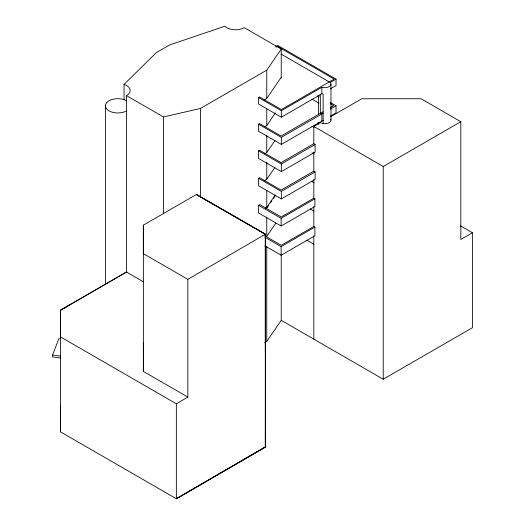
<?xml version="1.0" encoding="UTF-8"?>
<svg xmlns="http://www.w3.org/2000/svg" width="525" height="525" viewBox="0 0 525 525"><rect width="100%" height="100%" fill="white"/><g stroke="black" fill="none" stroke-linecap="round" stroke-linejoin="round"><path stroke-width="0.79" d="M60.638 357.978L52.579 356.961L52.579 355.051L58.774 338.737L60.401 338.678M124.051 84.407A12.39 7.153 0 0 1 128.474 94.198L126.538 95.629L163.518 116.983L200.484 108.426L266.766 70.16L281.236 49.022L244.276 27.687L241.795 28.803A12.423 7.173 0 0 1 224.785 26.25L169.49 45.006L156.404 52.559L124.051 84.407L124.051 99.652M264.141 99.953L266.766 98.438L281.236 77.3M264.797 126.682L266.766 125.547L275.356 113M264.797 153.654L266.766 152.519L274.903 140.628M264.141 180.79L266.766 179.281L274.903 167.39M275.356 194.919L266.766 207.473L265.361 208.281M267.218 207.532L268.57 205.551M270.382 202.912L271.74 200.931M273.545 198.286L275.356 195.641M275.809 223.138L266.766 236.348L266.766 217.042M264.646 342.7L266.766 341.48L281.236 320.342L281.236 254.848M126.538 110.88L126.486 110.919A12.39 7.153 0 0 1 108.964 110.847A12.39 7.153 0 0 1 109.088 100.734A12.39 7.153 0 0 1 126.604 100.8M196.475 194.421L265.361 234.189L265.361 446.893L176.354 498.75L60.532 431.878L60.506 405.188M187.852 397.09L187.852 279.346L265.276 234.242L196.317 194.512L143.358 225.153L143.384 371.418L187.852 397.09L176.354 403.791L176.354 498.75L265.663 447.07L265.361 351.934L265.276 446.946L176.354 498.75M60.532 431.878L60.506 310.229L126.486 272.029L143.417 281.781M176.354 403.791L60.532 336.919L60.506 310.203L126.486 272.029M265.663 352.104L265.276 351.986L265.276 234.242M275.572 46.62L277.666 45.413L336.039 79.118L336.039 85.588L330.245 88.935M276.111 47.158L277.489 46.364L334.162 79.085L281.393 109.554L259.553 96.948L258.53 97.538L258.53 104.009L281.328 117.173L321.858 93.778L323.137 94.08L323.137 123.598L320.335 122.666L313.806 126.44L313.806 143.745L281.052 162.658L259.553 150.242L258.53 150.839L258.53 158.438L281.328 171.603L315.112 152.099L315.112 144.5L313.806 143.745M258.53 97.538L281.328 110.703L321.858 87.307L323.137 87.609A6.234 3.603 0 0 0 330.77 83.199L330.245 82.464L336.039 79.118M323.256 120.218L281.328 144.421L258.53 131.257L258.53 124.208L259.553 123.611L281.052 136.028L323.052 111.779M330.455 107.507L333.703 105.63L330.186 103.602M258.53 124.208L281.328 137.373L323.256 113.164M330.245 109.134L336.039 105.787L336.039 112.836L330.245 116.182M330.573 116.76L361.751 98.759L421.057 98.759L460.819 121.715L460.819 239.459L472.421 232.759L472.421 327.718L383.224 379.221L281.236 320.342M258.53 150.839L281.328 164.003L315.112 144.5M258.53 178.27L259.553 177.68L281.052 190.089L313.806 171.183L315.112 171.931L315.112 179.419L281.328 198.916L258.53 185.752L258.53 178.27L281.328 191.435L315.112 171.931M60.532 310.216L69.339 305.13M258.53 205.288L259.757 204.579L281.256 216.989L313.806 198.201L314.902 198.831L314.902 206.496L281.118 225.993L258.53 212.953L258.53 205.288L281.118 218.334L314.902 198.831M313.806 126.44L383.224 166.517L460.819 121.715M264.882 245.871L281.118 255.242L314.902 235.745L314.902 227.128L313.806 226.498L281.256 245.293L264.613 235.679M264.882 237.254L281.118 246.632L314.902 227.128M52.579 355.051L60.638 356.075M196.317 194.512L265.361 234.189M281.033 54.068L329.917 82.287M317.756 95.228L319.161 96.042M330.415 102.539L336.039 105.787M317.533 96.298L318.944 97.112M311.916 99.153L318.944 103.208M317.428 123.014L318.832 123.828M311.817 126.21L313.924 127.424M460.353 225.789L472.421 232.759M312.021 152.854L314.127 154.068M311.345 181.204L314.18 182.838M310.36 209.016L313.897 211.057M306.725 240.096L313.806 244.184M187.852 279.346L143.384 253.673L143.358 225.153M143.358 342.897L143.384 371.418M383.224 166.517L383.224 379.221M330.986 84.131L330.986 120.12M321.858 87.307L321.858 93.778M321.858 121.026L321.858 113.971L320.335 113.347L320.335 93.955M318.511 95.511L318.511 114.332M318.511 122.509L318.511 124.149M313.806 152.145L313.806 171.183M313.806 179.478L313.806 198.201M313.806 206.653L313.806 226.498M313.806 235.869L313.806 339.143M281.328 110.703L281.328 117.173M281.328 137.373L281.328 144.421M281.328 164.003L281.328 171.603M281.328 191.435L281.328 198.916M281.236 49.022L281.236 78.113M281.118 218.334L281.118 225.993M281.118 246.632L281.118 255.242M266.766 70.16L266.766 98.438M266.766 108.806L266.766 125.547M266.766 135.358L266.766 152.519M266.766 162.251L266.766 179.281M266.766 190.555L266.766 208.195M266.766 246.455L266.766 341.48M200.484 108.426L200.484 196.954M163.518 116.983L163.518 213.773M126.538 95.629L126.538 272.048M105.4 105.774L105.4 284.511M330.77 119.188A6.234 3.603 0 0 1 323.137 123.598"/></g></svg>
